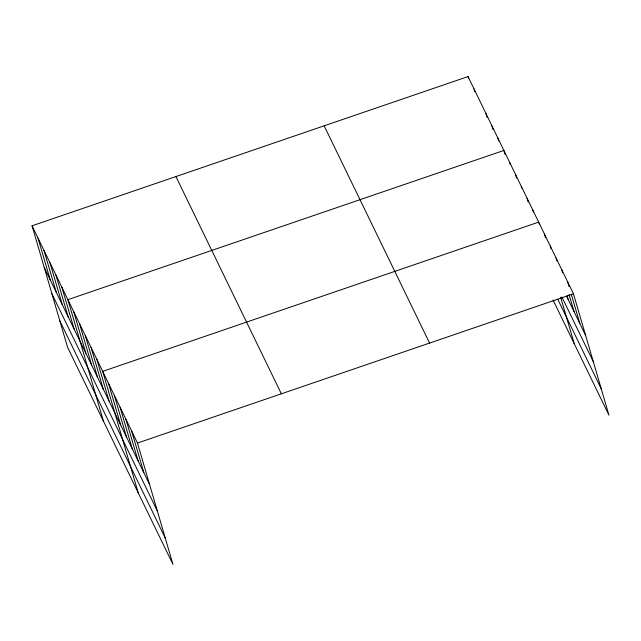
<?xml version="1.0" encoding="UTF-8"?>
<svg xmlns="http://www.w3.org/2000/svg" width="641" height="641" viewBox="0 0 641 641"><rect width="100%" height="100%" fill="white"/><g stroke="black" fill="none" stroke-linecap="round" stroke-linejoin="round"><path stroke-width="0.96" d="M32.05 225.8L137.478 443.051L172.966 564.425L67.537 347.174L32.05 225.8L468.034 76.575L573.463 293.826L608.95 415.2L553.039 299.98M137.478 443.051L573.463 293.826M566.588 296.214L585.634 335.475M561.853 296.919L593.334 361.78M557.766 299.275L601.258 388.887M324.162 125.82L429.582 343.071M175.922 176.555L281.351 393.806M44.229 267.449L149.657 484.7M51.921 293.762L157.349 511.013M59.845 320.861L165.274 538.12M567.662 281.88L569.048 286.615M571.259 294.187L579.841 323.529M561.861 269.933L562.694 272.77M569.056 294.54L574.04 311.574M556.059 257.978L556.893 260.823M567.133 295.846L568.238 299.627M550.266 246.032L551.092 248.868M544.465 234.085L545.571 237.867M539.225 224.03L538.664 222.131L102.688 371.363L138.176 492.729M560.651 297.32L574.16 343.504M532.871 210.184L533.424 212.075M527.07 198.237L528.176 202.019M521.269 186.291L521.83 188.182M515.476 174.336L516.582 178.126M509.675 162.389L510.228 164.28M504.988 154.225L503.874 150.443L67.898 299.668L103.385 421.041M497.905 138.127L498.73 140.972M491.927 125.82L493.033 129.602M485.958 113.505L487.064 117.295M474.003 88.883L474.837 91.727M468.034 76.575L468.587 78.466M131.677 431.105L143.856 472.754M125.876 419.158L138.055 460.807M120.083 407.211L132.262 448.852M114.282 395.257L126.461 436.906M108.481 383.31L120.66 424.959M96.887 359.409L109.066 401.058M91.086 347.462L103.265 389.111M85.293 335.515L97.472 377.164M79.492 323.569L91.671 365.21M73.691 311.614L85.87 353.263M61.921 287.36L74.1 329.001M55.943 275.045L68.122 316.694M49.974 262.738L62.153 304.387M43.997 250.423L56.176 292.072M38.027 238.115L50.206 279.764"/></g></svg>
